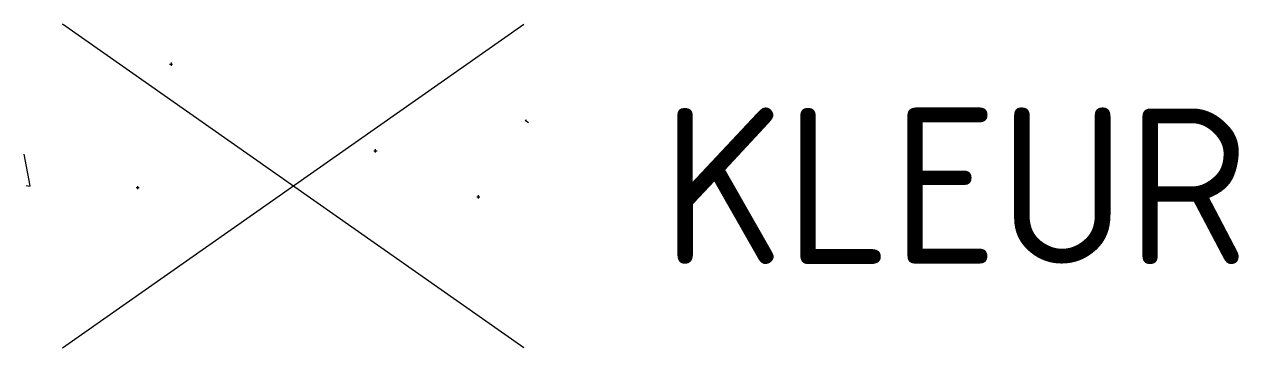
# Model space of a CAD drawing. Extents: x -3.1 to 10.9, y -1.9 to 1.9.
import ezdxf
from ezdxf.enums import TextEntityAlignment as Align

# ---------------------------------------------------------------- set-up
doc = ezdxf.new("R2010")
doc.units = 0
doc.styles.add('NLCS-ISO', font='NLCS-ISO.ttf')

msp = doc.modelspace()

# ---------------------------------------------------------------- linework, layer by layer
for p, q in [((-2.662, -1.864), (2.662, 1.864)), ((2.662, -1.864), (-2.662, 1.864)), ((-1.428, 1.403), (-1.391, 1.403)), ((-1.41, 1.422), (-1.41, 1.385)), ((2.677, 0.758), (2.693, 0.764)), ((2.678, 0.758), (2.716, 0.732)), ((0.948, 0.425), (0.948, 0.388)), ((-3.036, 0.001), (-3.103, 0.366)), ((0.931, 0.406), (0.968, 0.406)), ((-3.082, 0.004), (-3.036, 0)), ((-1.813, -0.019), (-1.776, -0.019)), ((-1.795, 0), (-1.795, -0.037)), ((2.118, -0.125), (2.155, -0.125)), ((2.135, -0.106), (2.135, -0.143))]:
    msp.add_line(p, q)

# ---------------------------------------------------------------- texts
at = {"style": 'NLCS-ISO'}
msp.add_attdef('KLEUR', text='', height=1.8, dxfattribs=at).set_placement((4.25, 0), align=Align.MIDDLE_LEFT)

doc.saveas('drawing.dxf')
